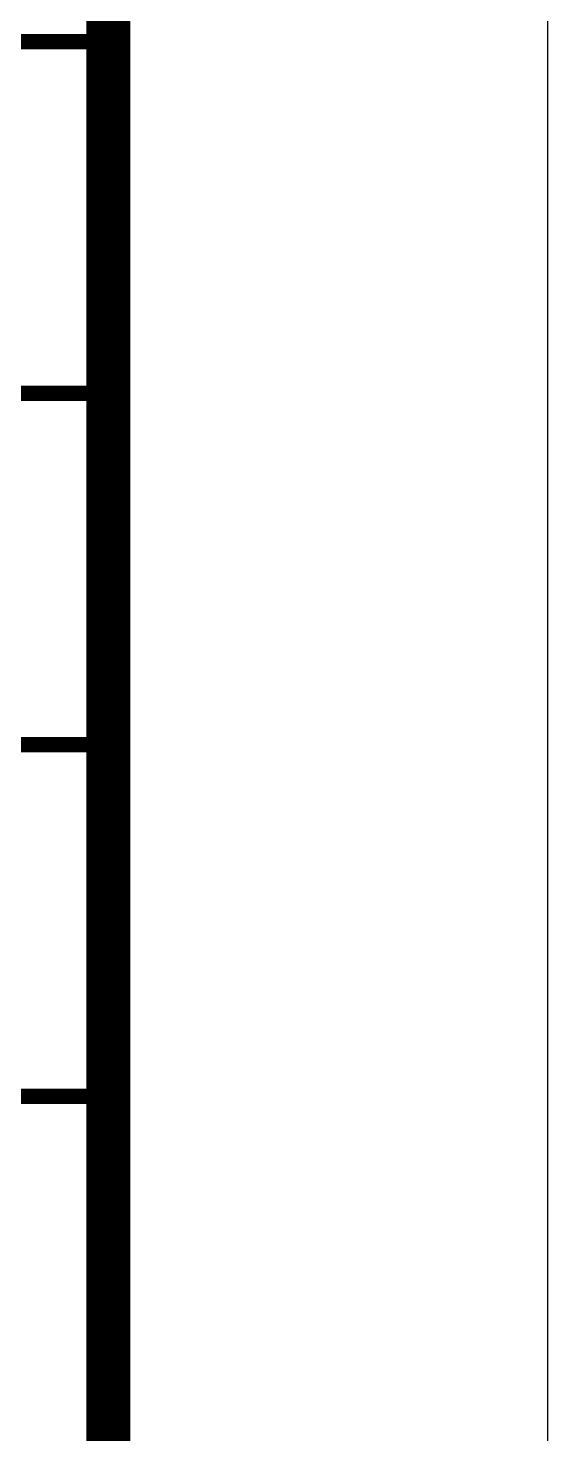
# Model space of a CAD drawing. Extents: x 1188826 to 1909461, y 608442 to 1651179.
# Drawn here: x 1702175 to 1703357, y 1078543 to 1081741 of the extents above; entities that cross this region are included whole.
import ezdxf

# ---------------------------------------------------------------- set-up
doc = ezdxf.new("R2010")
doc.units = 0
doc.header["$LTSCALE"] = 1000
doc.header["$MEASUREMENT"] = 0
doc.layers.add('WALL', color=9, linetype='Continuous', lineweight=40)
doc.layers.add('图框', color=140, linetype='Continuous')

# ---------------------------------------------------------------- blocks, each defined once
blk = doc.blocks.new('12414151231')
at = {"layer": '图框', "const_width": 35}
for points in [[(-7000, 10800.3), (0, 10800.3)], [(-7000, 10000.3), (0, 10000.3)], [(-7000, 9200.3), (0, 9200.3)], [(-7000, 8400.3), (0, 8400.3)]]:
    blk.add_lwpolyline(points, dxfattribs=at)

msp = doc.modelspace()

# ---------------------------------------------------------------- linework, layer by layer
at = {"layer": '图框'}
msp.add_lwpolyline([(1643957.2, 1069910.3), (1703357.2, 1069910.3), (1703357.2, 1111910.3), (1643957.2, 1111910.3)], close=True, dxfattribs=at)
at = {"layer": '图框', "const_width": 100}
msp.add_lwpolyline([(1646457.2, 1070910.3), (1702357.2, 1070910.3), (1702357.2, 1110910.3), (1646457.2, 1110910.3)], close=True, dxfattribs=at)

# ---------------------------------------------------------------- block references
at = {"layer": 'WALL'}
msp.add_blockref('12414151231', (1702357.2, 1070910.3), dxfattribs=at)

doc.saveas('drawing.dxf')
